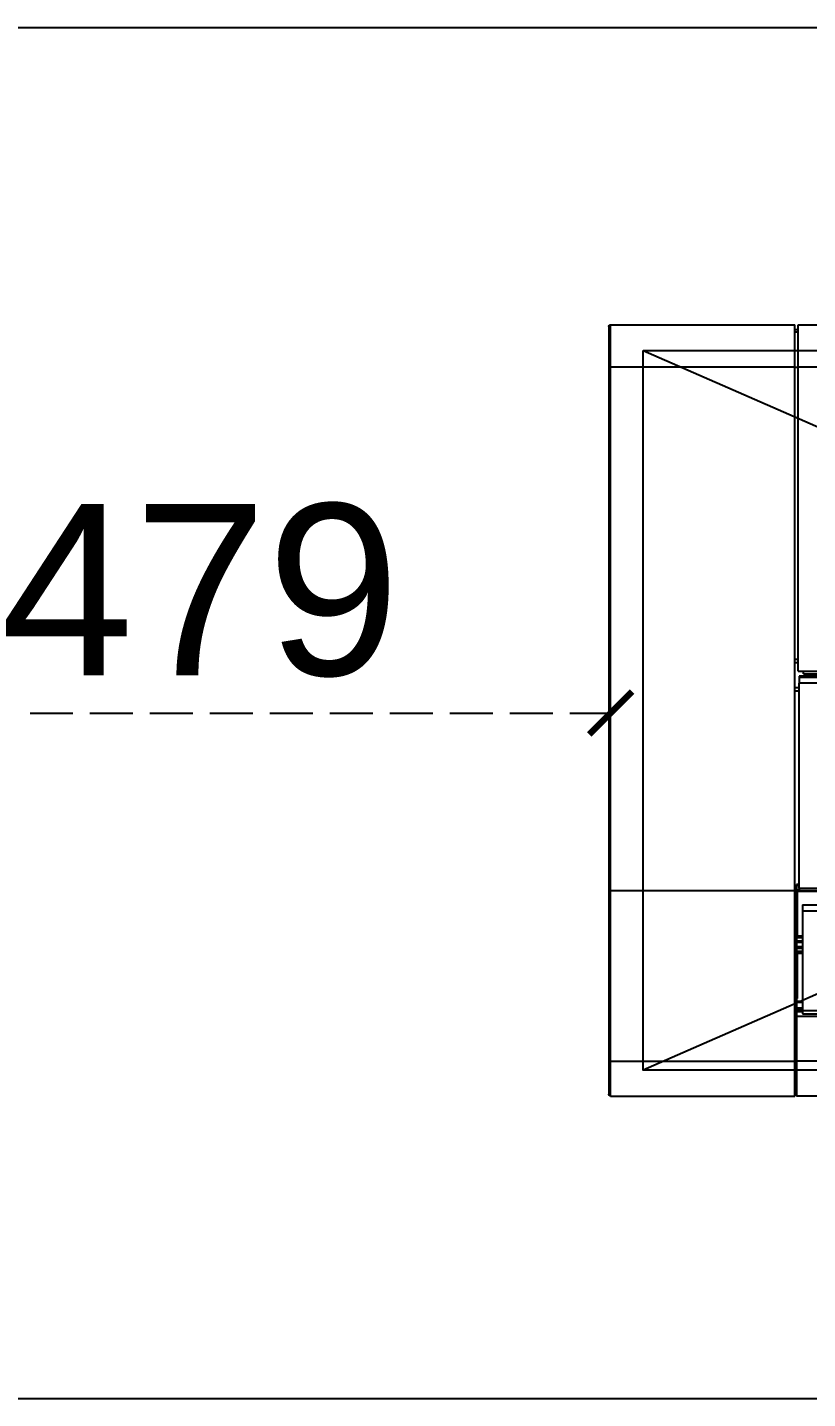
# Model space of a CAD drawing. Header units: millimetres. Extents: x 512 to 764439, y -71 to 559481.
# Drawn here: x 502889 to 503344, y 267273 to 268073 of the extents above; entities that cross this region are included whole.
import ezdxf

# ---------------------------------------------------------------- set-up
doc = ezdxf.new("R2010")
doc.units = ezdxf.units.MM
doc.header["$LTSCALE"] = 50
doc.linetypes.add('DASH', pattern=[0.35, 0.25, -0.1])
doc.layers.add('_0', color=7, linetype='Continuous')
doc.layers.add('목공', color=124, linetype='Continuous')
doc.styles.add('STYLE7', font='swissel.ttf')
doc.dimstyles.new('조명배치도_60', dxfattribs={"dimscale": 100, "dimtxt": 1, "dimasz": 0.25, "dimexe": 0.3, "dimexo": 0.2, "dimgap": 0.2, "dimtad": 1, "dimdec": 0, "dimlunit": 6, "dimtxsty": 'STYLE7', "dimblk": 'ARCHTICK', "dimcen": -1, "dimclrd": 256, "dimclre": 256, "dimclrt": 10, "dimadec": 0, "dimazin": 0, "dimtfac": 1, "dimtdec": 0, "dimtix": 1, "dimtmove": 2, "dimatfit": 3, "dimldrblk": 'ARCHTICK', "dimfxl": 1, "dimlwd": -1, "dimlwe": -1, "dimarcsym": 0})

# ---------------------------------------------------------------- blocks, each defined once
blk = doc.blocks.new('DFDSF')
at = {"layer": '_0', "color": 8, "ltscale": 2}
for p, q in [((327966.24, 71101.08), (328877.75, 71101.08)), ((327966.24, 70301.08), (328877.75, 70301.08))]:
    blk.add_line(p, q, dxfattribs=at)
at = {"layer": '목공', "color": 8, "ltscale": 2}
for p, q in [((327946.24, 71101.08), (331166.24, 71101.08)), ((327946.24, 70301.08), (331166.24, 70301.08))]:
    blk.add_line(p, q, dxfattribs=at)
blk = doc.blocks.new('FSFSGF')
at = {"color": 1}
for p, q in [((325204.31, 82180.36), (325624.31, 83140.36)), ((325204.31, 83140.36), (325624.31, 82180.36))]:
    blk.add_line(p, q, dxfattribs=at)
at = {"color": 8}
for p, q in [((325189.31, 82270.86), (325189.31, 83049.86)), ((325391.4, 82270.86), (325391.4, 83049.86)), ((325394.4, 83049.36), (325394.4, 82271.36)), ((325394.99, 82271.36), (325394.99, 83049.36)), ((325398.4, 83049.36), (325398.4, 82271.36)), ((325518.28, 83049.36), (325518.28, 82271.36)), ((325519.32, 82271.36), (325519.32, 83049.36)), ((325592.82, 82269.86), (325592.82, 83050.86)), ((325618.89, 83050.86), (325618.89, 82269.86)), ((325639.32, 83050.86), (325639.32, 82269.86)), ((325527.82, 82273.36), (325527.82, 83047.36)), ((325531.26, 82273.36), (325531.26, 83047.36)), ((325589.63, 83047.36), (325589.63, 82273.36)), ((325591.32, 82273.36), (325591.32, 83047.36)), ((325519.82, 82270.36), (325519.82, 82321.36)), ((325392.9, 82273.96), (325392.9, 82296.36)), ((325213.95, 82270.86), (325213.95, 82291.86)), ((325392.14, 82273.96), (325391.4, 82273.96)), ((325392.9, 82273.96), (325392.14, 82273.96)), ((325527.82, 82273.36), (325528.43, 82273.36)), ((325528.43, 82273.36), (325529.69, 82273.36)), ((325529.69, 82273.36), (325531.26, 82273.36)), ((325531.26, 82273.36), (325589.63, 82273.36)), ((325545.91, 82273.36), (325545.96, 82269.86)), ((325545.99, 82273.36), (325546.04, 82269.86)), ((325546.12, 82269.86), (325546.07, 82273.36)), ((325546.4, 82273.36), (325546.45, 82269.86)), ((325546.78, 82273.36), (325546.8, 82269.86)), ((325546.92, 82273.36), (325546.95, 82269.86)), ((325547, 82273.36), (325547.03, 82269.86)), ((325548.86, 82273.36), (325548.9, 82269.86)), ((325548.92, 82273.36), (325548.96, 82269.86)), ((325549.64, 82273.36), (325549.63, 82269.86)), ((325549.77, 82273.36), (325549.77, 82269.86)), ((325549.81, 82273.36), (325549.8, 82269.86)), ((325552.28, 82273.36), (325552.28, 82269.86)), ((325552.31, 82273.36), (325552.32, 82269.86)), ((325552.44, 82273.36), (325552.45, 82269.86)), ((325553.16, 82273.36), (325553.12, 82269.86)), ((325553.22, 82273.36), (325553.19, 82269.86)), ((325555.08, 82273.36), (325555.06, 82269.86)), ((325555.17, 82273.36), (325555.14, 82269.86)), ((325555.31, 82273.36), (325555.28, 82269.86)), ((325555.69, 82273.36), (325555.64, 82269.86)), ((325556.01, 82273.36), (325555.97, 82269.86)), ((325556.09, 82273.36), (325556.04, 82269.86)), ((325556.18, 82273.36), (325556.13, 82269.86)), ((325584.22, 82273.36), (325584.22, 82269.86)), ((325584.52, 82269.86), (325584.52, 82273.36)), ((325588.02, 82273.36), (325588.02, 82269.86)), ((325588.32, 82269.86), (325588.32, 82273.36)), ((325588.82, 82273.36), (325588.82, 82269.86)), ((325589.32, 82273.37), (325589.32, 82270.36)), ((325589.63, 82273.36), (325590.84, 82273.36)), ((325590.24, 82273.37), (325590.24, 82269.86)), ((325590.84, 82273.36), (325591.32, 82273.36)), ((325191.74, 82270.86), (325189.31, 82270.86)), ((325189.31, 82161.36), (325189.31, 82268.86)), ((325191.74, 82268.86), (325189.31, 82268.86)), ((325194.64, 82270.86), (325191.74, 82270.86)), ((325194.64, 82268.86), (325191.74, 82268.86)), ((325192.31, 82270.86), (325192.31, 82268.86)), ((325193.44, 82268.86), (325193.44, 82270.86)), ((325197.96, 82270.86), (325194.64, 82270.86)), ((325197.96, 82268.86), (325194.64, 82268.86)), ((325201.63, 82270.86), (325197.96, 82270.86)), ((325201.63, 82268.86), (325197.96, 82268.86)), ((325205.57, 82270.86), (325201.63, 82270.86)), ((325205.57, 82268.86), (325201.63, 82268.86)), ((325209.7, 82270.86), (325205.57, 82270.86)), ((325209.7, 82268.86), (325205.57, 82268.86)), ((325213.95, 82270.86), (325209.7, 82270.86)), ((325213.95, 82268.86), (325209.7, 82268.86)), ((325391.4, 82270.86), (325213.95, 82270.86)), ((325519.32, 82268.86), (325213.95, 82268.86)), ((325213.95, 82161.36), (325213.95, 82268.86)), ((325214.03, 82268.86), (325214.03, 82270.86)), ((325384.57, 82270.86), (325384.57, 82268.86)), ((325386.45, 82268.86), (325386.45, 82270.86)), ((325394.4, 82271.36), (325394.55, 82271.36)), ((325394.55, 82271.36), (325394.99, 82271.36)), ((325394.99, 82271.36), (325398.4, 82271.36)), ((325518.28, 82271.36), (325398.4, 82271.36)), ((325401.1, 82271.36), (325401.1, 82268.86)), ((325402.89, 82268.86), (325402.89, 82271.36)), ((325515.82, 82271.36), (325515.82, 82269.86)), ((325515.82, 82269.86), (325519.2, 82269.86)), ((325516.32, 82269.86), (325516.32, 82271.36)), ((325518.28, 82271.36), (325519.01, 82271.36)), ((325519.01, 82271.36), (325519.32, 82271.36)), ((325519.12, 82271.36), (325519.12, 82269.86)), ((325519.2, 82269.86), (325592.82, 82269.86)), ((325519.2, 82268.86), (325519.2, 82269.86)), ((325519.32, 82269.86), (325519.32, 82271.36)), ((325519.32, 82269.86), (325519.46, 82270.01)), ((325618.89, 82268.86), (325519.32, 82268.86)), ((325519.32, 82161.36), (325519.32, 82268.86)), ((325519.46, 82270.01), (325519.82, 82270.36)), ((325546.04, 82270.36), (325519.82, 82270.36)), ((325582.32, 82270.36), (325556.14, 82270.36)), ((325582.32, 82270.01), (325582.32, 82270.36)), ((325582.32, 82269.86), (325582.32, 82270.01)), ((325588.82, 82269.86), (325588.87, 82269.86)), ((325588.87, 82269.86), (325588.92, 82269.87)), ((325588.92, 82269.87), (325588.99, 82269.89)), ((325588.99, 82269.89), (325589.06, 82269.92)), ((325589.06, 82269.92), (325589.1, 82269.95)), ((325589.1, 82269.95), (325589.14, 82269.98)), ((325589.14, 82269.98), (325589.17, 82270.01)), ((325589.17, 82270.01), (325589.21, 82270.06)), ((325589.21, 82270.06), (325589.23, 82270.08)), ((325589.23, 82270.08), (325589.25, 82270.11)), ((325589.25, 82270.11), (325589.27, 82270.14)), ((325589.27, 82270.14), (325589.28, 82270.18)), ((325589.28, 82270.18), (325589.3, 82270.22)), ((325589.3, 82270.22), (325589.31, 82270.26)), ((325589.31, 82270.31), (325589.32, 82270.36)), ((325589.31, 82270.26), (325589.31, 82270.31)), ((325592.82, 82269.86), (325618.89, 82269.86)), ((325618.58, 82268.86), (325618.58, 82269.86)), ((325618.89, 82269.86), (325622.96, 82269.86)), ((325618.89, 82161.36), (325618.89, 82268.86)), ((325622.96, 82268.86), (325618.89, 82268.86)), ((325622.96, 82269.86), (325626.85, 82269.86)), ((325626.85, 82268.86), (325622.96, 82268.86)), ((325626.85, 82269.86), (325630.51, 82269.86)), ((325630.51, 82268.86), (325626.85, 82268.86)), ((325630.51, 82269.86), (325633.84, 82269.86)), ((325633.84, 82268.86), (325630.51, 82268.86)), ((325633.84, 82269.86), (325636.8, 82269.86)), ((325636.8, 82268.86), (325633.84, 82268.86)), ((325636.8, 82269.86), (325639.32, 82269.86)), ((325639.32, 82268.86), (325636.8, 82268.86)), ((325637.32, 82268.86), (325637.32, 82269.86)), ((325639.32, 82161.36), (325639.32, 82268.86)), ((325191.74, 82161.36), (325189.31, 82161.36)), ((325189.32, 82161.26), (325189.31, 82161.36)), ((325189.33, 82161.16), (325189.32, 82161.26)), ((325189.36, 82161.07), (325189.33, 82161.16)), ((325189.39, 82160.97), (325189.36, 82161.07)), ((325189.44, 82160.88), (325189.39, 82160.97)), ((325189.49, 82160.8), (325189.44, 82160.88)), ((325189.55, 82160.72), (325189.49, 82160.8)), ((325189.61, 82160.65), (325189.55, 82160.72)), ((325189.69, 82160.58), (325189.61, 82160.65)), ((325189.77, 82160.52), (325189.69, 82160.58)), ((325189.85, 82160.48), (325189.77, 82160.52)), ((325189.94, 82160.43), (325189.85, 82160.48)), ((325190.03, 82160.4), (325189.94, 82160.43)), ((325190.12, 82160.38), (325190.03, 82160.4)), ((325190.17, 82160.37), (325190.12, 82160.38)), ((325190.22, 82160.37), (325190.17, 82160.37)), ((325190.27, 82160.36), (325190.22, 82160.37)), ((325190.31, 82160.36), (325190.27, 82160.36)), ((325190.31, 82160.36), (325192.67, 82160.36)), ((325194.64, 82161.36), (325191.74, 82161.36)), ((325192.67, 82160.36), (325195.47, 82160.36)), ((325197.96, 82161.36), (325194.64, 82161.36)), ((325195.47, 82160.36), (325198.66, 82160.36)), ((325201.63, 82161.36), (325197.96, 82161.36)), ((325198.66, 82160.36), (325202.18, 82160.36)), ((325205.57, 82161.36), (325201.63, 82161.36)), ((325202.18, 82160.36), (325205.96, 82160.36)), ((325209.7, 82161.36), (325205.57, 82161.36)), ((325205.96, 82160.36), (325209.92, 82160.36)), ((325213.95, 82161.36), (325209.7, 82161.36)), ((325209.92, 82160.36), (325213.99, 82160.36)), ((325519.32, 82161.36), (325213.95, 82161.36)), ((325213.96, 82160.65), (325213.95, 82161.36)), ((325213.99, 82160.36), (325213.96, 82160.65)), ((325213.99, 82160.36), (325519.26, 82160.36)), ((325519.3, 82160.65), (325519.26, 82160.36)), ((325519.26, 82160.36), (325618.73, 82160.36)), ((325519.32, 82161.36), (325519.3, 82160.65)), ((325618.89, 82161.36), (325519.32, 82161.36)), ((325618.84, 82160.65), (325618.73, 82160.36)), ((325618.73, 82160.36), (325622.62, 82160.36)), ((325618.89, 82161.36), (325618.84, 82160.65)), ((325622.96, 82161.36), (325618.89, 82161.36)), ((325622.62, 82160.36), (325626.34, 82160.36)), ((325626.85, 82161.36), (325622.96, 82161.36)), ((325626.34, 82160.36), (325629.84, 82160.36)), ((325630.51, 82161.36), (325626.85, 82161.36)), ((325629.84, 82160.36), (325633.04, 82160.36)), ((325633.84, 82161.36), (325630.51, 82161.36)), ((325633.04, 82160.36), (325635.88, 82160.36)), ((325636.8, 82161.36), (325633.84, 82161.36)), ((325635.88, 82160.36), (325638.32, 82160.36)), ((325639.32, 82161.36), (325636.8, 82161.36)), ((325638.36, 82160.36), (325638.32, 82160.36)), ((325638.41, 82160.37), (325638.36, 82160.36)), ((325638.46, 82160.37), (325638.41, 82160.37)), ((325638.51, 82160.38), (325638.46, 82160.37)), ((325638.6, 82160.4), (325638.51, 82160.38)), ((325638.69, 82160.43), (325638.6, 82160.4)), ((325638.78, 82160.47), (325638.69, 82160.43)), ((325638.86, 82160.52), (325638.78, 82160.47)), ((325638.94, 82160.58), (325638.86, 82160.52)), ((325639.02, 82160.65), (325638.94, 82160.58)), ((325639.08, 82160.72), (325639.02, 82160.65)), ((325639.14, 82160.8), (325639.08, 82160.72)), ((325639.19, 82160.88), (325639.14, 82160.8)), ((325639.24, 82160.97), (325639.19, 82160.88)), ((325639.27, 82161.06), (325639.24, 82160.97)), ((325639.3, 82161.16), (325639.27, 82161.06)), ((325639.31, 82161.26), (325639.3, 82161.16)), ((325639.32, 82161.36), (325639.31, 82161.26))]:
    blk.add_line(p, q, dxfattribs=at)
at = {"color": 1}
blk.add_lwpolyline([(325204.31, 82180.36), (325204.31, 83140.36), (325624.31, 83140.36), (325624.31, 82180.36)], close=True, dxfattribs=at)
blk = doc.blocks.new('_ArchTick')
at = {"color": 0, "linetype": 'ByBlock', "const_width": 0.15}
blk.add_lwpolyline([(-0.5, -0.5), (0.5, 0.5)], dxfattribs=at)
blk = doc.blocks.new('*D654')
at = {"linetype": 'DASH', "ltscale": 2, "transparency": 16777216}
for p, q in [((502750.64, 267693.41), (502750.64, 267703.41)), ((503229.4, 267693.41), (503229.4, 267703.41)), ((502750.64, 267673.41), (503229.4, 267673.41))]:
    blk.add_line(p, q, dxfattribs=at)
at = {"layer": 'Defpoints', "color": 0, "linetype": 'DASH', "ltscale": 2, "transparency": 16777216}
for p in [(502750.64, 267673.41), (503229.4, 267673.41), (503229.4, 267673.41)]:
    blk.add_point(p, dxfattribs=at)
at = {"linetype": 'DASH', "ltscale": 2, "transparency": 16777216, "xscale": 25, "yscale": 25, "zscale": 25, "rotation": 180}
blk.add_blockref('_ArchTick', (502750.64, 267673.41), dxfattribs=at)
at = {"linetype": 'DASH', "ltscale": 2, "transparency": 16777216, "xscale": 25, "yscale": 25, "zscale": 25}
blk.add_blockref('_ArchTick', (503229.4, 267673.41), dxfattribs=at)
at = {"color": 10, "linetype": 'DASH', "ltscale": 2, "transparency": 16777216, "insert": (502990.02, 267744.73), "char_height": 100, "attachment_point": 5, "style": 'STYLE7'}
blk.add_mtext('479', dxfattribs=at)

msp = doc.modelspace()

# ---------------------------------------------------------------- block references
at = {"rotation": 270}
msp.add_blockref('FSFSGF', (421068.0382422, 593089.25130359), dxfattribs=at)
at = {"layer": '_0'}
msp.add_blockref('DFDSF', (174175.64337205, 196972.33226715), dxfattribs=at)

# ---------------------------------------------------------------- dimensions: what is measured, and where the dimension line sits
at = {"linetype": 'DASH', "ltscale": 2}
dim = msp.add_linear_dim(base=(503229.39869329, 267673.41103659), p1=(502750.64320203, 267673.41103659), p2=(503229.39869329, 267673.41103659), dimstyle='조명배치도_60', dxfattribs=at)
dim.commit()
dim.dimension.update_dxf_attribs({"geometry": '*D654', "text_midpoint": (502990.02094766, 267744.72949501)})

doc.saveas('drawing.dxf')
